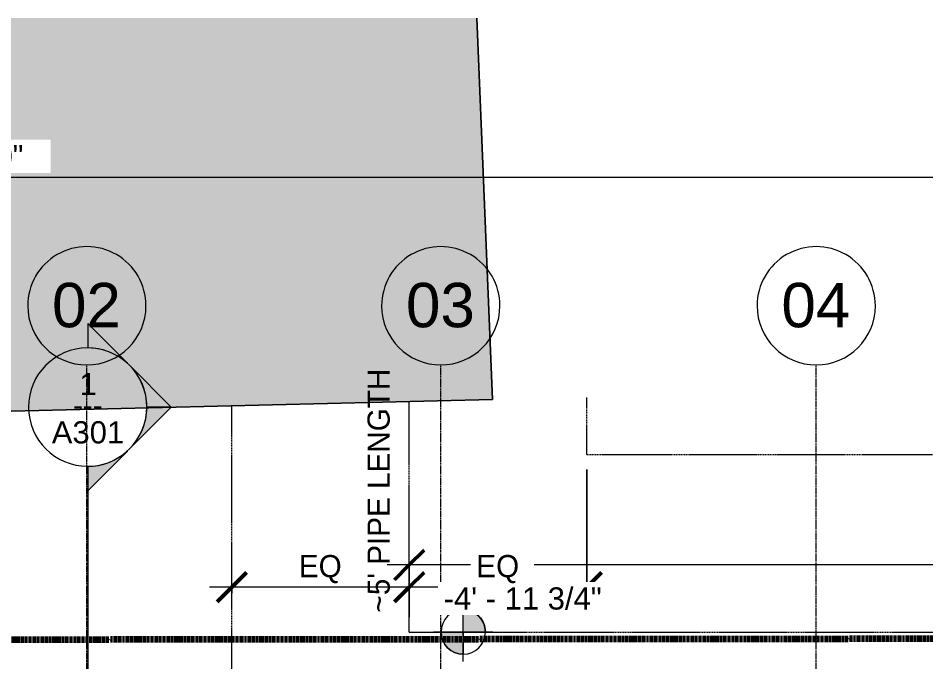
# Model space of a CAD drawing. Header units: inches. Extents: x -3305 to -1487, y 8059 to 9107.
# Drawn here: x -2547.7 to -2302.1, y 8933.4 to 9107.5 of the extents above; entities that cross this region are included whole.
import ezdxf

# ---------------------------------------------------------------- set-up
doc = ezdxf.new("R2010")
doc.units = ezdxf.units.IN
doc.header["$MEASUREMENT"] = 0
for name, pattern in [('Double Dash 3_8_', [0.9999999999999999, 0.3749999999999999, -0.125, 0.125, -0.125, 0.125, -0.125]), ('Grid Line 1_2_', [0.8749999999999999, 0.4999999999999999, -0.125, 0.125, -0.125]), ('Hidden 1_8_', [0.1875, 0.125, -0.06249999999999999])]:
    doc.linetypes.add(name, pattern=pattern)
for name, color, linetype, lineweight in [('A-ANNO-DIMS', 211, 'Continuous', 9), ('A-ANNO-DIMS-64', 211, 'Continuous', 9), ('A-DETL-HDLN', 90, 'Hidden 1_8_', 9), ('C-PROP-LINE', 91, 'Double Dash 3_8_', 158), ('G-ANNO-DIMS', 111, 'Continuous', 9), ('G-ANNO-SYMB', 111, 'Continuous', 9), ('L-SITE-1', 91, 'Continuous', 9), ('P-PIPE-IDEN', 2, 'Continuous', 9), ('S-GRID-1', 1, 'Grid Line 1_2_', 9), ('S-GRID-IDEN', 1, 'Continuous', 9)]:
    doc.layers.add(name, color=color, linetype=linetype, lineweight=lineweight)
doc.layers.add('L-SITE-2', color=8, linetype='Continuous', lineweight=9, transparency=0.2)
doc.styles.add('Arial', font='arial.ttf', dxfattribs={"height": 11.99999999999999})
doc.styles.add('Arial_1', font='arial.ttf', dxfattribs={"height": 5.999999999999996})
doc.styles.add('Century Gothic', font='ufonts.com_century-gothic.ttf', dxfattribs={"height": 5.999999999999996})
doc.dimstyles.new('OD__1_4__Tol__', dxfattribs={"dimscale": 12, "dimtxt": 6.265009618305154, "dimasz": 0.6666666666666666, "dimexe": 0.5, "dimexo": 0.3333333333333334, "dimgap": 0.08333333333333334, "dimtad": 1, "dimrnd": 0.25, "dimzin": 1, "dimdsep": 46, "dimlunit": 4, "dimtxsty": 'Century Gothic', "dimblk1": 'OBLIQUE', "dimblk2": 'OBLIQUE', "dimsah": 1, "dimcen": 0.09, "dimdle": 0.5, "dimazin": 0, "dimtfac": 1, "dimtdec": 4, "dimtix": 1, "dimtmove": 0, "dimatfit": 3, "dimfxl": 1, "dimtvp": 1, "dimtfill": 1, "dimfrac": 2, "dimtolj": 1, "dimtzin": 0, "dimarcsym": 2})
doc.dimstyles.new('OD__1__Tol__', dxfattribs={"dimscale": 12, "dimtxt": 6.265009618305154, "dimasz": 0.6666666666666666, "dimexe": 0.5, "dimexo": 0.3333333333333334, "dimgap": 0.08333333333333334, "dimtad": 1, "dimdec": 0, "dimzin": 3, "dimdsep": 46, "dimlunit": 4, "dimtxsty": 'Century Gothic', "dimblk1": 'OBLIQUE', "dimblk2": 'OBLIQUE', "dimsah": 1, "dimcen": 0.09, "dimdle": 0.5, "dimazin": 0, "dimtfac": 1, "dimtdec": 4, "dimtix": 1, "dimtmove": 0, "dimatfit": 3, "dimfxl": 1, "dimtvp": 1, "dimtfill": 1, "dimfrac": 2, "dimtolj": 1, "dimtzin": 0, "dimarcsym": 2})
doc.dimstyles.new('OD__1ft_Tol__', dxfattribs={"dimscale": 12, "dimtxt": 6.265009618305154, "dimasz": 0.6666666666666666, "dimexe": 0.5, "dimexo": 0.3333333333333334, "dimgap": 0.08333333333333334, "dimtad": 1, "dimdec": 0, "dimrnd": 12, "dimzin": 1, "dimdsep": 46, "dimlunit": 4, "dimtxsty": 'Century Gothic', "dimblk1": 'OBLIQUE', "dimblk2": 'OBLIQUE', "dimsah": 1, "dimcen": 0.09, "dimdle": 0.5, "dimazin": 0, "dimtfac": 1, "dimtdec": 4, "dimtix": 1, "dimtmove": 0, "dimatfit": 3, "dimfxl": 1, "dimtvp": 1, "dimtfill": 1, "dimfrac": 2, "dimtolj": 1, "dimtzin": 0, "dimarcsym": 2})

# ---------------------------------------------------------------- blocks, each defined once
blk = doc.blocks.new('Site 1 - Site 1-1396123-FOUNDATION PLAN')
at = {"layer": 'L-SITE-2'}
h = blk.add_hatch(color=256, dxfattribs=at)
h.paths.add_polyline_path([(8129.524815908715, 2681.434550126537), (8129.524815908715, 2593.09740843596), (8211.940392068633, 2592.473500747451), (8210.237579070556, 2699.612277204521), (8129.524815908715, 2698.32946675281)], flags=0)
h.paths.add_polyline_path([(8999.83807078086, 2604.21676422768), (9004.33030806005, 2419.329456002194), (9107.49814924205, 2423.614421480369), (9107.498149242048, 2606.832598827631)], flags=0)
at = {"layer": 'L-SITE-1'}
for p, q in [((8999.838070780854, 2604.216764227672), (9004.330308060045, 2419.329456002185)), ((9004.330308060045, 2419.329456002185), (8999.838070780854, 2604.216764227672)), ((9004.330308060045, 2419.329456002185), (9107.498149242045, 2423.614421480361)), ((9107.498149242045, 2423.614421480361), (9004.330308060045, 2419.329456002185))]:
    blk.add_line(p, q, dxfattribs=at)
blk = doc.blocks.new('Family - ___-1426622-FOUNDATION PLAN')
at = {"layer": 'C-PROP-LINE'}
blk.add_line((8938.988689855967, 3043.481515521681), (8940.14805578861, 1757.802350752829), dxfattribs=at)
blk = doc.blocks.new('Grid - Grid Head - Circle-50561-FOUNDATION PLAN')
at = {"layer": 'S-GRID-IDEN'}
for centre, start, end in [((6.782937799485316e-105, -4.078299540852453e-18), 359.9999999999996, 179.9999999999998), ((-6.246075351249624e-104, 3.755506388259091e-17), 179.9999999999998, 359.9999999999993)]:
    blk.add_arc(centre, 0.2500000000000002, start, end, dxfattribs=at)
blk = doc.blocks.new('Section - Section Head - Filled-22785-FOUNDATION PLAN')
at = {"layer": 'G-ANNO-SYMB'}
h = blk.add_hatch(color=256, dxfattribs=at)
edge = h.paths.add_edge_path(flags=0)
edge.add_line((-0.4267766952966356, 0.1767766952966364), (-0.2499999999999989, 0.3535533905932742))
edge.add_line((-0.2499999999999989, 0.3535533905932742), (-0.2499999999999989, 0.2500000000000002))
edge.add_arc((-0.2499999999999976, -8.951173136040323e-16), 0.2500000000000008, 90.00000000000031, 135.0000000000002)
h = blk.add_hatch(color=256, dxfattribs=at)
edge = h.paths.add_edge_path(flags=0)
edge.add_arc((-0.2500000000000002, -1.040834085586084e-16), 0.2500000000000004, 45.00000000000018, 90.0000000000002)
edge.add_line((-0.2499999999999992, 0.2500000000000002), (-0.2499999999999992, 0.3535533905932742))
edge.add_line((-0.2499999999999992, 0.3535533905932742), (-0.07322330470336255, 0.1767766952966364))
h = blk.add_hatch(color=256, dxfattribs=at)
edge = h.paths.add_edge_path(flags=0)
edge.add_arc((-0.2500000000000009, 2.706168622523819e-16), 0.2503253707392042, 137.9216049753767, 180.0000000000005)
edge.add_line((-0.5003253707392052, 0), (-0.6035533905932735, 0))
edge.add_line((-0.6035533905932735, 0), (-0.4357986472949714, 0.1677547432983024))
h = blk.add_hatch(color=256, dxfattribs=at)
edge = h.paths.add_edge_path(flags=0)
edge.add_line((-0.06420135270502673, 0.1677547432983023), (0.1035533905932754, 0))
edge.add_line((0.1035533905932754, 0), (0.0003253707392070482, 0))
edge.add_arc((-0.2499999999999989, -3.747002708109903e-16), 0.2503253707392061, 9.05279877884881e-14, 42.0783950246234)
for p, q in [((-0.2499999999999989, 0.3535533905932742), (-0.4267766952966356, 0.1767766952966364)), ((-0.2499999999999989, 0.2500000000000002), (-0.2499999999999989, 0.3535533905932742)), ((-0.07322330470336254, 0.1767766952966364), (-0.2499999999999992, 0.3535533905932742)), ((-0.2499999999999992, 0.3535533905932742), (-0.2499999999999992, 0.2500000000000002)), ((-0.4357986472949714, 0.1677547432983024), (-0.6035533905932735, 0)), ((0.1035533905932754, 0), (-0.06420135270502673, 0.1677547432983023)), ((-0.6035533905932735, 0), (-0.5003253707392052, 0)), ((0.0003253707392070481, 0), (0.1035533905932754, 0))]:
    blk.add_line(p, q, dxfattribs=at)
for centre, radius, start, end in [((-0.2503253707392052, -5.453120240456162e-16), 0.2500000000000001, 359.9999999999996, 179.9999999999998), ((-0.2499999999999976, -8.951173136040323e-16), 0.2500000000000008, 90.00000000000031, 135.0000000000002), ((-0.2500000000000002, -1.040834085586084e-16), 0.2500000000000004, 45.00000000000018, 90.0000000000002), ((-0.2500000000000009, 2.706168622523819e-16), 0.2503253707392042, 137.9216049753767, 180.0000000000005), ((-0.2499999999999989, -3.747002708109903e-16), 0.2503253707392061, 9.05279877884881e-14, 42.0783950246234), ((-0.2503253707392052, -5.453120240456161e-16), 0.2500000000000002, 179.9999999999998, 359.9999999999992)]:
    blk.add_arc(centre, radius, start, end, dxfattribs=at)
blk = doc.blocks.new('DIMBLOCK36-FOUNDATION PLAN')
at = {"layer": 'A-ANNO-DIMS-64'}
for p, q in [((-2441.867602604704, 8945.438275393135), (-2441.867602604704, 8965.57116788573)), ((-1923.711777800717, 8945.438275393135), (-1923.711777800717, 8965.57116788573)), ((-1917.711777800717, 8959.571167885728), (-2447.867602604704, 8959.57116788573)), ((-2441.867602604703, 8959.57116788573), (-2441.867602604703, 8945.438275393135)), ((-1923.711777800716, 8959.57116788573), (-1923.711777800716, 8945.438275393135))]:
    blk.add_line(p, q, dxfattribs=at)
at = {"layer": 'A-ANNO-DIMS-64', "lineweight": 50}
for p, q in [((-2441.867602604704, 8959.57116788573), (-2437.867602604704, 8963.571167885731)), ((-1923.711777800717, 8959.57116788573), (-1919.711777800717, 8963.571167885728)), ((-2441.867602604704, 8959.57116788573), (-2445.867602604704, 8955.57116788573)), ((-1923.711777800717, 8959.57116788573), (-1927.711777800718, 8955.571167885728))]:
    blk.add_line(p, q, dxfattribs=at)
at = {"layer": 'A-ANNO-DIMS-64', "color": 0, "insert": (-2188.308865342645, 8968.261726036702), "char_height": 5.999999999999998, "width": 13.24602033584518, "attachment_point": 1, "line_spacing_factor": 0.984501511447953, "style": 'Century Gothic', "bg_fill": 3, "box_fill_scale": 1.25, "bg_fill_color": 256, "bg_fill_true_color": 13158600, "bg_fill_transparency": 0}
blk.add_mtext("43'", dxfattribs=at)
blk = doc.blocks.new('_Oblique')
at = {"color": 0, "linetype": 'ByBlock', "lineweight": -2}
blk.add_line((-0.5, -0.5), (0.5, 0.5), dxfattribs=at)
blk = doc.blocks.new('DIMBLOCK40-FOUNDATION PLAN')
at = {"layer": 'A-ANNO-DIMS-64'}
for p, q in [((-2393.867602604702, 8985.438275393133), (-2393.867602604702, 8947.578677510945)), ((-2393.867602604702, 8953.578677510945), (-2393.867602604702, 8985.438275393133)), ((-2441.867602604704, 8951.921823261453), (-2441.867602604704, 8959.578677510945)), ((-2387.867602604702, 8953.578677510945), (-2441.867602604704, 8953.578677510945)), ((-2441.867602604703, 8953.578677510945), (-2441.867602604703, 8951.921823261453))]:
    blk.add_line(p, q, dxfattribs=at)
at = {"layer": 'A-ANNO-DIMS-64', "lineweight": 50}
for p, q in [((-2441.867602604704, 8953.578677510945), (-2437.867602604704, 8957.578677510945)), ((-2393.867602604702, 8953.578677510945), (-2389.867602604702, 8957.578677510945)), ((-2441.867602604704, 8953.578677510945), (-2445.867602604704, 8949.578677510943)), ((-2393.867602604702, 8953.578677510945), (-2397.867602604702, 8949.578677510943))]:
    blk.add_line(p, q, dxfattribs=at)
at = {"layer": 'A-ANNO-DIMS-64', "color": 0, "insert": (-2423.734833834544, 8962.269235661917), "char_height": 5.999999999999998, "width": 14.0813549516192, "attachment_point": 1, "line_spacing_factor": 0.984501511447953, "style": 'Century Gothic', "bg_fill": 3, "box_fill_scale": 1.25, "bg_fill_color": 256, "bg_fill_true_color": 13158600, "bg_fill_transparency": 0}
blk.add_mtext('EQ', dxfattribs=at)
blk = doc.blocks.new('DIMBLOCK41-FOUNDATION PLAN')
at = {"layer": 'A-ANNO-DIMS-64'}
for p, q in [((-2489.867602604702, 8951.921823261453), (-2489.867602604702, 8959.578677510945)), ((-2441.867602604704, 8951.921823261453), (-2441.867602604704, 8959.578677510945)), ((-2441.867602604704, 8953.578677510945), (-2495.867602604702, 8953.578677510945)), ((-2489.867602604702, 8953.578677510945), (-2489.867602604702, 8951.921823261453)), ((-2441.867602604703, 8953.578677510945), (-2441.867602604703, 8951.921823261453))]:
    blk.add_line(p, q, dxfattribs=at)
at = {"layer": 'A-ANNO-DIMS-64', "lineweight": 50}
for p, q in [((-2489.867602604702, 8953.578677510945), (-2485.867602604702, 8957.578677510946)), ((-2441.867602604704, 8953.578677510945), (-2437.867602604704, 8957.578677510945)), ((-2489.867602604702, 8953.578677510945), (-2493.867602604702, 8949.578677510945)), ((-2441.867602604704, 8953.578677510945), (-2445.867602604704, 8949.578677510943))]:
    blk.add_line(p, q, dxfattribs=at)
at = {"layer": 'A-ANNO-DIMS-64', "color": 0, "insert": (-2471.734833834544, 8962.269235661917), "char_height": 5.999999999999998, "width": 14.0813549516192, "attachment_point": 1, "line_spacing_factor": 0.984501511447953, "style": 'Century Gothic', "bg_fill": 3, "box_fill_scale": 1.25, "bg_fill_color": 256, "bg_fill_true_color": 13158600, "bg_fill_transparency": 0}
blk.add_mtext('EQ', dxfattribs=at)
blk = doc.blocks.new('Spot Elevations - Spot Elevation - Target Filled-1560264-FOUNDATION PLAN')
at = {"layer": 'G-ANNO-DIMS'}
h = blk.add_hatch(color=256, dxfattribs=at)
edge = h.paths.add_edge_path(flags=0)
edge.add_line((1.249000902703301e-16, 0), (-0.09374999999999985, 0))
edge.add_arc((5.724587470723462e-16, -3.434752482434078e-16), 0.09375000000000037, 90.00000000000063, 180.0000000000002, ccw=False)
edge.add_line((1.249000902703301e-16, 0.09375000000000007), (1.249000902703301e-16, 0))
h = blk.add_hatch(color=256, dxfattribs=at)
edge = h.paths.add_edge_path(flags=0)
edge.add_line((1.249000902703301e-16, 0), (0.09375000000000029, 0))
edge.add_arc((2.289834988289385e-16, 6.245004513516504e-17), 0.09374999999999996, 269.99999999999955, 359.99999999999966, ccw=False)
edge.add_line((1.249000902703301e-16, -0.09375), (1.249000902703301e-16, 0))
for p, q in [((-2.706168622523819e-16, 0.1243846875261664), (-2.706168622523819e-16, -0.125)), ((1.249000902703301e-16, 0), (1.249000902703301e-16, 0.09375000000000007)), ((0.1250000000000001, 7.067913962433002e-16), (-0.1249999999999998, 7.067913962433002e-16)), ((-0.09374999999999985, 0), (1.249000902703301e-16, 0)), ((1.249000902703301e-16, 0), (1.249000902703301e-16, -0.09375)), ((0.09375000000000029, 0), (1.249000902703301e-16, 0))]:
    blk.add_line(p, q, dxfattribs=at)
blk.add_circle((1.249000902703301e-16, 0), 0.09375000000000007, dxfattribs=at)
for centre, radius, start, end in [((5.724587470723462e-16, -3.434752482434078e-16), 0.09375000000000037, 90.00000000000026, 179.9999999999999), ((2.289834988289385e-16, 6.245004513516504e-17), 0.09374999999999996, 269.9999999999992, 359.9999999999993)]:
    blk.add_arc(centre, radius, start, end, dxfattribs=at)
blk = doc.blocks.new('DIMBLOCK106-FOUNDATION PLAN')
at = {"layer": 'A-ANNO-DIMS-64'}
for p, q in [((-3074.336683847665, 8880.56938150539), (-3074.336683847665, 9070.459522510011)), ((-2042.336683847666, 8880.56938150539), (-2042.336683847665, 9070.459522510011)), ((-3080.336683847665, 9064.459522510011), (-2036.336683847665, 9064.459522510011)), ((-3074.336683847664, 9064.459522510011), (-3074.336683847664, 8880.56938150539)), ((-2042.336683847665, 9064.459522510011), (-2042.336683847665, 8880.56938150539))]:
    blk.add_line(p, q, dxfattribs=at)
at = {"layer": 'A-ANNO-DIMS-64', "lineweight": 50}
for p, q in [((-3074.336683847665, 9064.459522510011), (-3070.336683847665, 9068.459522510013)), ((-2042.336683847665, 9064.459522510011), (-2038.336683847665, 9068.459522510011)), ((-3074.336683847665, 9064.459522510011), (-3078.336683847665, 9060.459522510011)), ((-2042.336683847665, 9064.459522510011), (-2046.336683847666, 9060.45952251001))]:
    blk.add_line(p, q, dxfattribs=at)
at = {"layer": 'A-ANNO-DIMS-64', "color": 0, "insert": (-2571.165036875623, 9073.150080660982), "char_height": 5.999999999999998, "width": 30.78804726709961, "attachment_point": 1, "line_spacing_factor": 0.984501511447953, "style": 'Century Gothic', "bg_fill": 3, "box_fill_scale": 1.25, "bg_fill_color": 256, "bg_fill_true_color": 13158600, "bg_fill_transparency": 0}
blk.add_mtext('86\' - 0"', dxfattribs=at)

msp = doc.modelspace()

# ---------------------------------------------------------------- linework, layer by layer
at = {"layer": 'A-DETL-HDLN'}
for p, q in [((-2393.867602604702, 8989.438275393133), (-2393.867602604702, 9004.948958891886)), ((-2489.867602604703, 8893.438275393133), (-2489.867602604702, 9002.616431132454)), ((-2441.867602604703, 8941.438275393133), (-2441.867602604702, 9003.782695012169)), ((-2393.867602604702, 8989.438275393133), (-1875.711777800716, 8989.438275393133)), ((-2441.867602604703, 8941.438275393133), (-1923.711777800716, 8941.438275393133))]:
    msp.add_line(p, q, dxfattribs=at)
at = {"layer": 'G-ANNO-SYMB'}
msp.add_line((-2528.863356166436, 8986.272164600046), (-2528.863356166437, 8246.43536045624), dxfattribs=at)
at = {"layer": 'S-GRID-1'}
for p, q in [((-2529.086683847016, 8059.220562484466), (-2529.086683847017, 9013.692634744513)), ((-2433.336683847666, 8059.220562484466), (-2433.336683847667, 9013.692634744513)), ((-2331.774183847666, 8059.220562484466), (-2331.774183847667, 9013.692634744513))]:
    msp.add_line(p, q, dxfattribs=at)

# ---------------------------------------------------------------- block references
at = {"layer": 'C-PROP-LINE', "rotation": 89.9999999999999}
msp.add_blockref('Family - ___-1426622-FOUNDATION PLAN', (0, 0), dxfattribs=at)
at = {"layer": 'G-ANNO-SYMB', "xscale": 63.99999999999997, "yscale": 63.99999999999997, "zscale": 63.99999999999997, "rotation": 269.9999999999995}
msp.add_blockref('Section - Section Head - Filled-22785-FOUNDATION PLAN', (-2528.863356166434, 8986.272164600043), dxfattribs=at)
at = {"layer": 'L-SITE-1', "rotation": 89.9999999999999}
msp.add_blockref('Site 1 - Site 1-1396123-FOUNDATION PLAN', (0, 0), dxfattribs=at)
at = {"layer": 'S-GRID-IDEN', "xscale": 63.99999999999997, "yscale": 63.99999999999997, "zscale": 63.99999999999997}
for p in [(-2529.086683847014, 9029.69263474451), (-2433.336683847665, 9029.69263474451), (-2331.774183847665, 9029.69263474451)]:
    msp.add_blockref('Grid - Grid Head - Circle-50561-FOUNDATION PLAN', p, dxfattribs=at)

# ---------------------------------------------------------------- texts
at = {"layer": 'G-ANNO-SYMB', "char_height": 5.999999999999996, "attachment_point": 1}
for s, insert, width, style in [('1', (-2531.077340483605, 9011.54458890682), 5.655999999999995, 'Arial_1'), ('---', (-2532.844881208082, 9005.873460297898), 10.30199999999999, 'Century Gothic'), ('A301', (-2538.573403475731, 8998.453759447264), 23.83599999999998, 'Arial_1')]:
    msp.add_mtext(s, dxfattribs=dict(at, insert=insert, width=width, style=style))
at = {"layer": 'P-PIPE-IDEN', "insert": (-2453.161703636422, 8946.715357567407), "char_height": 5.999999999999996, "width": 78.37599999999995, "attachment_point": 1, "rotation": 90, "style": 'Century Gothic'}
msp.add_mtext("~5' PIPE LENGTH", dxfattribs=at)
at = {"layer": 'S-GRID-IDEN', "char_height": 11.99999999999999, "width": 22.62399999999998, "attachment_point": 1, "style": 'Arial'}
for s, insert in [('02', (-2538.513381661614, 9035.884594398283)), ('03', (-2442.763381662266, 9035.884594398283)), ('04', (-2341.200881662265, 9035.884594398283))]:
    msp.add_mtext(s, dxfattribs=dict(at, insert=insert))

# ---------------------------------------------------------------- next in the draw order: dimensions: what is measured, and where the dimension line sits
at = {"layer": 'A-ANNO-DIMS'}
dim = msp.add_linear_dim(base=(-2441.867602604703, 8959.57116788573), p1=(-1923.711777800716, 8941.438275393133), p2=(-2441.867602604703, 8941.438275393133), dimstyle='OD__1ft_Tol__', override={"dimpost": '<>', "dimfxl": 518.1558248039864}, dxfattribs=at)
dim.commit()
dim.dimension.update_dxf_attribs({"geometry": 'DIMBLOCK36-FOUNDATION PLAN', "text_midpoint": (-2182.78969020271, 8963.722085652054)})

# ---------------------------------------------------------------- next in the draw order: dimensions: what is measured, and where the dimension line sits
dim = msp.add_linear_dim(base=(-2441.867602604703, 8953.578677510945), p1=(-2393.867602604702, 8989.438275393133), p2=(-2441.867602604703, 8947.921823261451), text='EQ', dimstyle='OD__1__Tol__', override={"dimpost": '<>', "dimfxl": 63.46349972702676}, dxfattribs=at)
dim.commit()
dim.dimension.update_dxf_attribs({"geometry": 'DIMBLOCK40-FOUNDATION PLAN', "text_midpoint": (-2417.867602604702, 8957.890710166292)})

# ---------------------------------------------------------------- next in the draw order: block references
at = {"layer": 'G-ANNO-DIMS', "extrusion": (0, 0, -1), "xscale": 63.99999999999997, "yscale": 63.99999999999997, "zscale": 63.99999999999997, "rotation": 180}
msp.add_blockref('Spot Elevations - Spot Elevation - Target Filled-1560264-FOUNDATION PLAN', (2427.267283455635, 8941.44039004137), dxfattribs=at)

# ---------------------------------------------------------------- next in the draw order: dimensions: what is measured, and where the dimension line sits
at = {"layer": 'A-ANNO-DIMS'}
dim = msp.add_linear_dim(base=(-2489.867602604702, 8953.578677510945), p1=(-2441.867602604703, 8947.921823261451), p2=(-2489.867602604702, 8947.921823261453), text='EQ', dimstyle='OD__1__Tol__', override={"dimpost": '<>', "dimfxl": 47.99999999999955}, dxfattribs=at)
dim.commit()
dim.dimension.update_dxf_attribs({"geometry": 'DIMBLOCK41-FOUNDATION PLAN', "text_midpoint": (-2465.867602604702, 8957.890710166292)})

# ---------------------------------------------------------------- next in the draw order: texts
at = {"layer": 'G-ANNO-DIMS', "insert": (-2432.570009424072, 8953.512301438212), "char_height": 5.999999999999999, "width": 51.12654232424676, "attachment_point": 1, "line_spacing_factor": 0.9417779076525877, "style": 'Arial_1', "bg_fill": 3, "box_fill_scale": 1.25, "bg_fill_color": 256, "bg_fill_true_color": 13158600, "bg_fill_transparency": 0}
msp.add_mtext('-4\' - 11 3/4"', dxfattribs=at)

# ---------------------------------------------------------------- next in the draw order: dimensions: what is measured, and where the dimension line sits
at = {"layer": 'A-ANNO-DIMS'}
dim = msp.add_linear_dim(base=(-2042.336683847665, 9064.459522510011), p1=(-3074.336683847664, 8876.56938150539), p2=(-2042.336683847665, 8876.56938150539), dimstyle='OD__1_4__Tol__', override={"dimpost": '<>', "dimfxl": 1031.999999999999}, dxfattribs=at)
dim.commit()
dim.dimension.update_dxf_attribs({"geometry": 'DIMBLOCK106-FOUNDATION PLAN', "text_midpoint": (-2558.336683847665, 9068.610440276336)})

doc.saveas('drawing.dxf')
